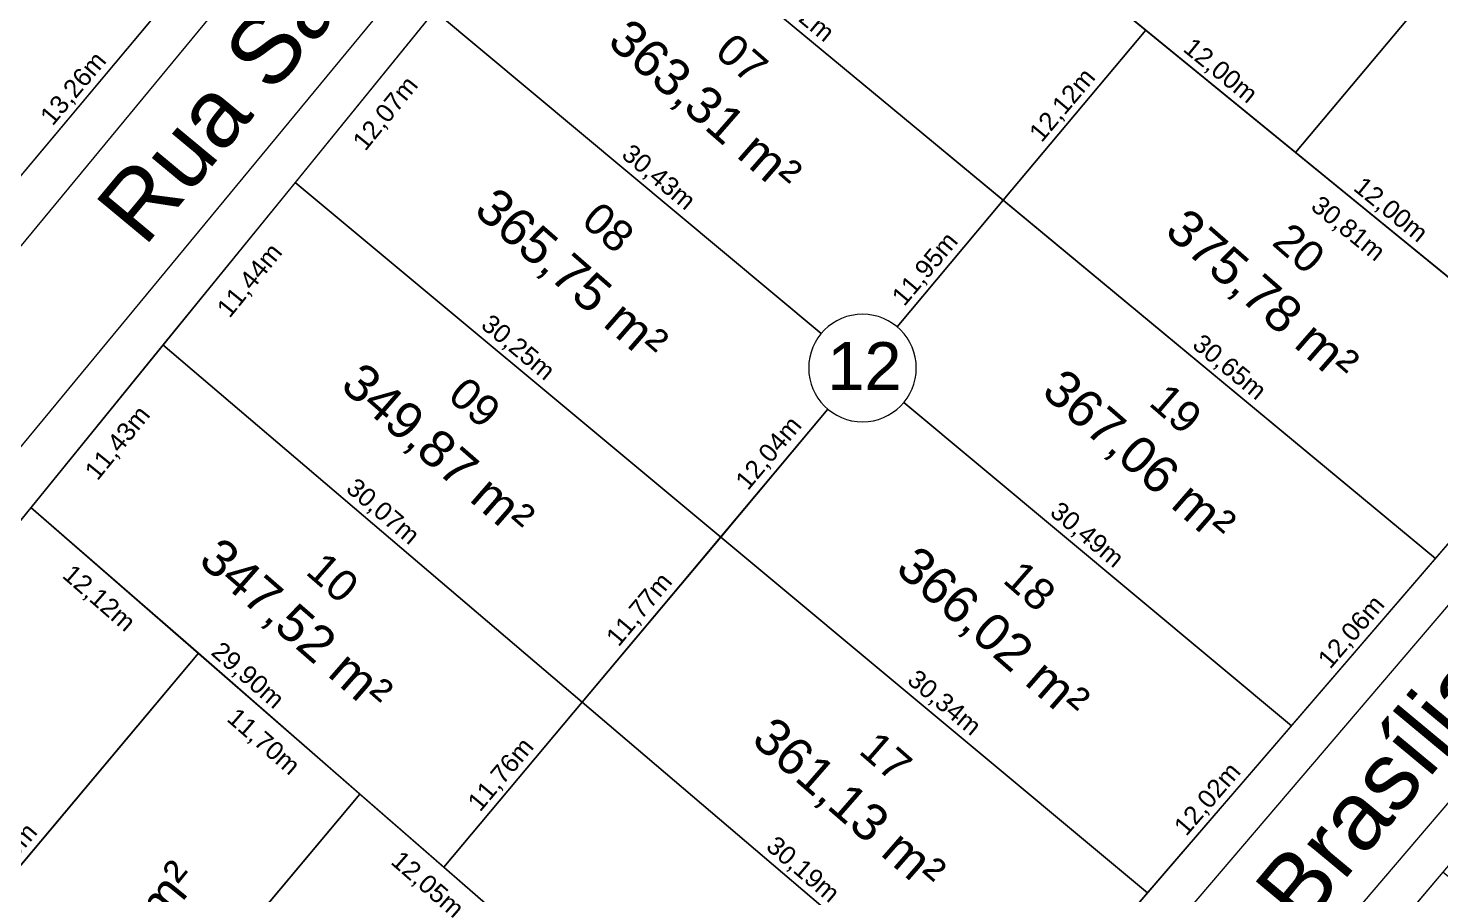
# Model space of a CAD drawing. Header units: metres. Extents: x 3808 to 8215, y 2374 to 6187.
# Drawn here: x 5539.7 to 5616.8, y 3382.6 to 3429.9 of the extents above; entities that cross this region are included whole.
import ezdxf

# ---------------------------------------------------------------- set-up
doc = ezdxf.new("R2010")
doc.units = ezdxf.units.M
for name, color, linetype in [('Areas Lotes', 1, 'Continuous'), ('Calçada', 8, 'Continuous'), ('COTAS', 7, 'Continuous'), ('Lote', 7, 'Continuous'), ('Nome das Ruas', 7, 'Continuous'), ('Nº Lote', 7, 'Continuous'), ('Nº. quadra', 7, 'Continuous'), ('quadras', 7, 'Continuous')]:
    doc.layers.add(name, color=color, linetype=linetype)
doc.styles.add('Arial', font='arial.ttf')
doc.dimstyles.new('Copy(2) of ISO-25', dxfattribs={"dimtxt": 1, "dimasz": 2.5, "dimexe": 1.25, "dimexo": 0.625, "dimgap": 0.2, "dimtad": 1, "dimtoh": 1, "dimlfac": 1, "dimzin": 1, "dimtxsty": 'Arial', "dimblk": 'NONE', "dimcen": 0, "dimse1": 1, "dimse2": 1, "dimsd1": 1, "dimsd2": 1, "dimclrt": 256, "dimaunit": 1, "dimadec": 3, "dimazin": 0, "dimtfac": 1, "dimtmove": 0, "dimatfit": 3, "dimldrblk": 'NONE', "dimfxl": 1, "dimtolj": 1, "dimtzin": 0, "dimarcsym": 0})

# ---------------------------------------------------------------- blocks, each defined once
blk = doc.blocks.new('*D8485')
at = {"layer": 'Defpoints', "color": 0, "linetype": 'Continuous', "transparency": 16777216}
for p in [(5616.885, 3383.798), (5618.614, 3382.336), (5609.16, 3374.667)]:
    blk.add_point(p, dxfattribs=at)
at = {"layer": 'COTAS', "linetype": 'Continuous', "lineweight": 5, "transparency": 16777216, "insert": (5614.14, 3378.287), "char_height": 1, "attachment_point": 5, "rotation": 49.77121, "style": 'Arial'}
blk.add_mtext('\\A1;11,96m', dxfattribs=at)
blk = doc.blocks.new('_None')
blk = doc.blocks.new('*D8541')
at = {"layer": 'Defpoints', "color": 0, "linetype": 'Continuous', "transparency": 16777216}
for p in [(5600.779, 3382.661), (5600.779, 3382.661), (5592.889, 3373.489)]:
    blk.add_point(p, dxfattribs=at)
at = {"layer": 'COTAS', "linetype": 'Continuous', "lineweight": 5, "transparency": 16777216, "insert": (5596.227, 3378.597), "char_height": 1, "attachment_point": 5, "rotation": 49.29538, "style": 'Arial'}
blk.add_mtext('\\A1;12,10m', dxfattribs=at)
blk = doc.blocks.new('*D8542')
at = {"layer": 'Defpoints', "color": 0, "linetype": 'Continuous', "transparency": 16777216}
for p in [(5608.621, 3391.776), (5608.621, 3391.776), (5600.779, 3382.661)]:
    blk.add_point(p, dxfattribs=at)
at = {"layer": 'COTAS', "linetype": 'Continuous', "lineweight": 5, "transparency": 16777216, "insert": (5604.093, 3387.741), "char_height": 1, "attachment_point": 5, "rotation": 49.29538, "style": 'Arial'}
blk.add_mtext('\\A1;12,02m', dxfattribs=at)
blk = doc.blocks.new('*D8543')
at = {"layer": 'Defpoints', "color": 0, "linetype": 'Continuous', "transparency": 16777216}
for p in [(5616.487, 3400.92), (5616.487, 3400.92), (5608.621, 3391.776)]:
    blk.add_point(p, dxfattribs=at)
at = {"layer": 'COTAS', "linetype": 'Continuous', "lineweight": 5, "transparency": 16777216, "insert": (5611.947, 3396.87), "char_height": 1, "attachment_point": 5, "rotation": 49.29538, "style": 'Arial'}
blk.add_mtext('\\A1;12,06m', dxfattribs=at)
blk = doc.blocks.new('*D8544')
at = {"layer": 'Defpoints', "color": 0, "linetype": 'Continuous', "transparency": 16777216}
for p in [(5624.54, 3410.281), (5624.54, 3410.281), (5616.487, 3400.92)]:
    blk.add_point(p, dxfattribs=at)
at = {"layer": 'COTAS', "linetype": 'Continuous', "lineweight": 5, "transparency": 16777216, "insert": (5619.906, 3406.123), "char_height": 1, "attachment_point": 5, "rotation": 49.29538, "style": 'Arial'}
blk.add_mtext('\\A1;12,35m', dxfattribs=at)
blk = doc.blocks.new('*D8546')
at = {"layer": 'Defpoints', "color": 0, "linetype": 'Continuous', "transparency": 16777216}
for p in [(5539.829, 3403.711), (5541.629, 3402.249), (5521.227, 3380.811)]:
    blk.add_point(p, dxfattribs=at)
at = {"layer": 'COTAS', "linetype": 'Continuous', "lineweight": 5, "transparency": 16777216, "insert": (5531.707, 3391.304), "char_height": 1, "attachment_point": 5, "rotation": 50.91347, "style": 'Arial'}
blk.add_mtext('\\A1;29,50m', dxfattribs=at)
blk = doc.blocks.new('*D8547')
at = {"layer": 'Defpoints', "color": 0, "linetype": 'Continuous', "transparency": 16777216}
for p in [(5547.035, 3412.583), (5548.836, 3411.121), (5539.829, 3403.711)]:
    blk.add_point(p, dxfattribs=at)
at = {"layer": 'COTAS', "linetype": 'Continuous', "lineweight": 5, "transparency": 16777216, "insert": (5544.611, 3407.19), "char_height": 1, "attachment_point": 5, "rotation": 50.91347, "style": 'Arial'}
blk.add_mtext('\\A1;11,43m', dxfattribs=at)
blk = doc.blocks.new('*D8548')
at = {"layer": 'Defpoints', "color": 0, "linetype": 'Continuous', "transparency": 16777216}
for p in [(5554.247, 3421.461), (5556.047, 3419.999), (5547.035, 3412.583)]:
    blk.add_point(p, dxfattribs=at)
at = {"layer": 'COTAS', "linetype": 'Continuous', "lineweight": 5, "transparency": 16777216, "insert": (5551.82, 3416.065), "char_height": 1, "attachment_point": 5, "rotation": 50.91347, "style": 'Arial'}
blk.add_mtext('\\A1;11,44m', dxfattribs=at)
blk = doc.blocks.new('*D8549')
at = {"layer": 'Defpoints', "color": 0, "linetype": 'Continuous', "transparency": 16777216}
for p in [(5561.856, 3430.828), (5563.656, 3429.366), (5554.247, 3421.461)]:
    blk.add_point(p, dxfattribs=at)
at = {"layer": 'COTAS', "linetype": 'Continuous', "lineweight": 5, "transparency": 16777216, "insert": (5559.23, 3425.187), "char_height": 1, "attachment_point": 5, "rotation": 50.91347, "style": 'Arial'}
blk.add_mtext('\\A1;12,07m', dxfattribs=at)
blk = doc.blocks.new('*D8558')
at = {"layer": 'Defpoints', "color": 0, "linetype": 'Continuous', "transparency": 16777216}
for p in [(5539.829, 3403.711), (5548.967, 3395.744), (5547.545, 3394.113)]:
    blk.add_point(p, dxfattribs=at)
at = {"layer": 'COTAS', "linetype": 'Continuous', "lineweight": 5, "transparency": 16777216, "insert": (5543.502, 3398.7), "char_height": 1, "attachment_point": 5, "rotation": 318.91496, "style": 'Arial'}
blk.add_mtext('\\A1;12,12m', dxfattribs=at)
blk = doc.blocks.new('*D8559')
at = {"layer": 'Defpoints', "color": 0, "linetype": 'Continuous', "transparency": 16777216}
for p in [(5548.967, 3395.744), (5557.787, 3388.054), (5556.364, 3386.423)]:
    blk.add_point(p, dxfattribs=at)
at = {"layer": 'COTAS', "linetype": 'Continuous', "lineweight": 5, "transparency": 16777216, "insert": (5552.481, 3390.871), "char_height": 1, "attachment_point": 5, "rotation": 318.91496, "style": 'Arial'}
blk.add_mtext('\\A1;11,70m', dxfattribs=at)
blk = doc.blocks.new('*D8560')
at = {"layer": 'Defpoints', "color": 0, "linetype": 'Continuous', "transparency": 16777216}
for p in [(5557.787, 3388.054), (5566.87, 3380.134), (5565.448, 3378.503)]:
    blk.add_point(p, dxfattribs=at)
at = {"layer": 'COTAS', "linetype": 'Continuous', "lineweight": 5, "transparency": 16777216, "insert": (5561.432, 3383.067), "char_height": 1, "attachment_point": 5, "rotation": 318.91496, "style": 'Arial'}
blk.add_mtext('\\A1;12,05m', dxfattribs=at)
blk = doc.blocks.new('*D8563')
at = {"layer": 'Defpoints', "color": 0, "linetype": 'Continuous', "transparency": 16777216}
for p in [(5548.967, 3395.744), (5548.967, 3395.744), (5529.122, 3372.074)]:
    blk.add_point(p, dxfattribs=at)
at = {"layer": 'COTAS', "linetype": 'Continuous', "lineweight": 5, "transparency": 16777216, "insert": (5538.431, 3384.424), "char_height": 1, "attachment_point": 5, "rotation": 50.02218, "style": 'Arial'}
blk.add_mtext('\\A1;30,89m', dxfattribs=at)
blk = doc.blocks.new('*D8564')
at = {"layer": 'Defpoints', "color": 0, "linetype": 'Continuous', "transparency": 16777216}
for p in [(5557.787, 3388.054), (5557.787, 3388.054), (5537.979, 3364.43)]:
    blk.add_point(p, dxfattribs=at)
at = {"layer": 'COTAS', "linetype": 'Continuous', "lineweight": 5, "transparency": 16777216, "insert": (5547.269, 3376.757), "char_height": 1, "attachment_point": 5, "rotation": 50.02218, "style": 'Arial'}
blk.add_mtext('\\A1;30,83m', dxfattribs=at)
blk = doc.blocks.new('*D8567')
at = {"layer": 'Defpoints', "color": 0, "linetype": 'Continuous', "transparency": 16777216}
for p in [(5539.829, 3403.711), (5562.362, 3384.064), (5562.362, 3384.064)]:
    blk.add_point(p, dxfattribs=at)
at = {"layer": 'COTAS', "linetype": 'Continuous', "lineweight": 5, "transparency": 16777216, "insert": (5551.622, 3394.492), "char_height": 1, "attachment_point": 5, "rotation": 318.91496, "style": 'Arial'}
blk.add_mtext('\\A1;29,90m', dxfattribs=at)
blk = doc.blocks.new('*D8568')
at = {"layer": 'Defpoints', "color": 0, "linetype": 'Continuous', "transparency": 16777216}
for p in [(5562.362, 3384.064), (5585.004, 3364.323), (5585.004, 3364.323)]:
    blk.add_point(p, dxfattribs=at)
at = {"layer": 'COTAS', "linetype": 'Continuous', "lineweight": 5, "transparency": 16777216, "insert": (5574.209, 3374.798), "char_height": 1, "attachment_point": 5, "rotation": 318.91496, "style": 'Arial'}
blk.add_mtext('\\A1;30,04m', dxfattribs=at)
blk = doc.blocks.new('*D8569')
at = {"layer": 'Defpoints', "color": 0, "linetype": 'Continuous', "transparency": 16777216}
for p in [(5569.917, 3393.074), (5569.917, 3393.074), (5592.889, 3373.489)]:
    blk.add_point(p, dxfattribs=at)
at = {"layer": 'COTAS', "linetype": 'Continuous', "lineweight": 5, "transparency": 16777216, "insert": (5581.922, 3383.891), "char_height": 1, "attachment_point": 5, "rotation": 319.5489, "style": 'Arial'}
blk.add_mtext('\\A1;30,19m', dxfattribs=at)
blk = doc.blocks.new('*D8570')
at = {"layer": 'Defpoints', "color": 0, "linetype": 'Continuous', "transparency": 16777216}
for p in [(5547.035, 3412.583), (5569.917, 3393.074), (5569.917, 3393.074)]:
    blk.add_point(p, dxfattribs=at)
at = {"layer": 'COTAS', "linetype": 'Continuous', "lineweight": 5, "transparency": 16777216, "insert": (5558.996, 3403.438), "char_height": 1, "attachment_point": 5, "rotation": 319.5489, "style": 'Arial'}
blk.add_mtext('\\A1;30,07m', dxfattribs=at)
blk = doc.blocks.new('*D8571')
at = {"layer": 'Defpoints', "color": 0, "linetype": 'Continuous', "transparency": 16777216}
for p in [(5554.247, 3421.461), (5577.477, 3402.091), (5577.477, 3402.091)]:
    blk.add_point(p, dxfattribs=at)
at = {"layer": 'COTAS', "linetype": 'Continuous', "lineweight": 5, "transparency": 16777216, "insert": (5566.375, 3412.392), "char_height": 1, "attachment_point": 5, "rotation": 320.17718, "style": 'Arial'}
blk.add_mtext('\\A1;30,25m', dxfattribs=at)
blk = doc.blocks.new('*D8572')
at = {"layer": 'Defpoints', "color": 0, "linetype": 'Continuous', "transparency": 16777216}
for p in [(5561.856, 3430.828), (5585.215, 3411.321), (5585.215, 3411.321)]:
    blk.add_point(p, dxfattribs=at)
at = {"layer": 'COTAS', "linetype": 'Continuous', "lineweight": 5, "transparency": 16777216, "insert": (5574.049, 3421.689), "char_height": 1, "attachment_point": 5, "rotation": 320.13606, "style": 'Arial'}
blk.add_mtext('\\A1;30,43m', dxfattribs=at)
blk = doc.blocks.new('*D8573')
at = {"layer": 'Defpoints', "color": 0, "linetype": 'Continuous', "transparency": 16777216}
for p in [(5569.327, 3440.026), (5592.896, 3420.482), (5592.896, 3420.482)]:
    blk.add_point(p, dxfattribs=at)
at = {"layer": 'COTAS', "linetype": 'Continuous', "lineweight": 5, "transparency": 16777216, "insert": (5581.623, 3430.87), "char_height": 1, "attachment_point": 5, "rotation": 320.334, "style": 'Arial'}
blk.add_mtext('\\A1;30,62m', dxfattribs=at)
blk = doc.blocks.new('*D8574')
at = {"layer": 'Defpoints', "color": 0, "linetype": 'Continuous', "transparency": 16777216}
for p in [(5576.821, 3449.252), (5600.681, 3429.766), (5599.287, 3428.06)]:
    blk.add_point(p, dxfattribs=at)
at = {"layer": 'COTAS', "linetype": 'Continuous', "lineweight": 5, "transparency": 16777216, "insert": (5587.864, 3438.424), "char_height": 1, "attachment_point": 5, "rotation": 320.76169, "style": 'Arial'}
blk.add_mtext('\\A1;30,81m', dxfattribs=at)
blk = doc.blocks.new('*D8575')
at = {"layer": 'Defpoints', "color": 0, "linetype": 'Continuous', "transparency": 16777216}
for p in [(5577.477, 3402.091), (5600.779, 3382.661), (5600.779, 3382.661)]:
    blk.add_point(p, dxfattribs=at)
at = {"layer": 'COTAS', "linetype": 'Continuous', "lineweight": 5, "transparency": 16777216, "insert": (5589.641, 3392.991), "char_height": 1, "attachment_point": 5, "rotation": 320.17718, "style": 'Arial'}
blk.add_mtext('\\A1;30,34m', dxfattribs=at)
blk = doc.blocks.new('*D8576')
at = {"layer": 'Defpoints', "color": 0, "linetype": 'Continuous', "transparency": 16777216}
for p in [(5585.215, 3411.321), (5608.621, 3391.776), (5608.621, 3391.776)]:
    blk.add_point(p, dxfattribs=at)
at = {"layer": 'COTAS', "linetype": 'Continuous', "lineweight": 5, "transparency": 16777216, "insert": (5597.431, 3402.163), "char_height": 1, "attachment_point": 5, "rotation": 320.13606, "style": 'Arial'}
blk.add_mtext('\\A1;30,49m', dxfattribs=at)
blk = doc.blocks.new('*D8577')
at = {"layer": 'Defpoints', "color": 0, "linetype": 'Continuous', "transparency": 16777216}
for p in [(5592.896, 3420.482), (5616.487, 3400.92), (5616.487, 3400.92)]:
    blk.add_point(p, dxfattribs=at)
at = {"layer": 'COTAS', "linetype": 'Continuous', "lineweight": 5, "transparency": 16777216, "insert": (5605.203, 3411.317), "char_height": 1, "attachment_point": 5, "rotation": 320.334, "style": 'Arial'}
blk.add_mtext('\\A1;30,65m', dxfattribs=at)
blk = doc.blocks.new('*D8578')
at = {"layer": 'Defpoints', "color": 0, "linetype": 'Continuous', "transparency": 16777216}
for p in [(5600.681, 3429.766), (5624.54, 3410.281), (5623.103, 3408.521)]:
    blk.add_point(p, dxfattribs=at)
at = {"layer": 'COTAS', "linetype": 'Continuous', "lineweight": 5, "transparency": 16777216, "insert": (5611.68, 3418.884), "char_height": 1, "attachment_point": 5, "rotation": 320.76169, "style": 'Arial'}
blk.add_mtext('\\A1;30,81m', dxfattribs=at)
blk = doc.blocks.new('*D8579')
at = {"layer": 'Defpoints', "color": 0, "linetype": 'Continuous', "transparency": 16777216}
for p in [(5569.917, 3393.074), (5569.917, 3393.074), (5562.362, 3384.064)]:
    blk.add_point(p, dxfattribs=at)
at = {"layer": 'COTAS', "linetype": 'Continuous', "lineweight": 5, "transparency": 16777216, "insert": (5565.526, 3389.084), "char_height": 1, "attachment_point": 5, "rotation": 50.02218, "style": 'Arial'}
blk.add_mtext('\\A1;11,76m', dxfattribs=at)
blk = doc.blocks.new('*D8580')
at = {"layer": 'Defpoints', "color": 0, "linetype": 'Continuous', "transparency": 16777216}
for p in [(5577.477, 3402.091), (5577.477, 3402.091), (5569.917, 3393.074)]:
    blk.add_point(p, dxfattribs=at)
at = {"layer": 'COTAS', "linetype": 'Continuous', "lineweight": 5, "transparency": 16777216, "insert": (5573.083, 3398.098), "char_height": 1, "attachment_point": 5, "rotation": 50.02218, "style": 'Arial'}
blk.add_mtext('\\A1;11,77m', dxfattribs=at)
blk = doc.blocks.new('*D8581')
at = {"layer": 'Defpoints', "color": 0, "linetype": 'Continuous', "transparency": 16777216}
for p in [(5584.628, 3410.735), (5584.628, 3410.735), (5576.89, 3401.505)]:
    blk.add_point(p, dxfattribs=at)
at = {"layer": 'COTAS', "linetype": 'Continuous', "lineweight": 5, "transparency": 16777216, "insert": (5580.145, 3406.634), "char_height": 1, "attachment_point": 5, "rotation": 50.02218, "style": 'Arial'}
blk.add_mtext('\\A1;12,04m', dxfattribs=at)
blk = doc.blocks.new('*D8582')
at = {"layer": 'Defpoints', "color": 0, "linetype": 'Continuous', "transparency": 16777216}
for p in [(5593.131, 3420.756), (5593.131, 3420.756), (5585.45, 3411.595)]:
    blk.add_point(p, dxfattribs=at)
at = {"layer": 'COTAS', "linetype": 'Continuous', "lineweight": 5, "transparency": 16777216, "insert": (5588.677, 3416.69), "char_height": 1, "attachment_point": 5, "rotation": 50.02218, "style": 'Arial'}
blk.add_mtext('\\A1;11,95m', dxfattribs=at)
blk = doc.blocks.new('*D8583')
at = {"layer": 'Defpoints', "color": 0, "linetype": 'Continuous', "transparency": 16777216}
for p in [(5600.681, 3429.766), (5600.681, 3429.766), (5592.896, 3420.482)]:
    blk.add_point(p, dxfattribs=at)
at = {"layer": 'COTAS', "linetype": 'Continuous', "lineweight": 5, "transparency": 16777216, "insert": (5596.175, 3425.639), "char_height": 1, "attachment_point": 5, "rotation": 50.02218, "style": 'Arial'}
blk.add_mtext('\\A1;12,12m', dxfattribs=at)
blk = doc.blocks.new('*D8586')
at = {"layer": 'Defpoints', "color": 0, "linetype": 'Continuous', "transparency": 16777216}
for p in [(5599.559, 3430.683), (5608.854, 3423.091), (5608.854, 3423.091)]:
    blk.add_point(p, dxfattribs=at)
at = {"layer": 'COTAS', "linetype": 'Continuous', "lineweight": 5, "transparency": 16777216, "insert": (5604.713, 3427.507), "char_height": 1, "attachment_point": 5, "rotation": 320.76169, "style": 'Arial'}
blk.add_mtext('\\A1;12,00m', dxfattribs=at)
blk = doc.blocks.new('*D8587')
at = {"layer": 'Defpoints', "color": 0, "linetype": 'Continuous', "transparency": 16777216}
for p in [(5608.854, 3423.091), (5618.149, 3415.5), (5618.149, 3415.5)]:
    blk.add_point(p, dxfattribs=at)
at = {"layer": 'COTAS', "linetype": 'Continuous', "lineweight": 5, "transparency": 16777216, "insert": (5614.008, 3419.916), "char_height": 1, "attachment_point": 5, "rotation": 320.76169, "style": 'Arial'}
blk.add_mtext('\\A1;12,00m', dxfattribs=at)
blk = doc.blocks.new('*D8591')
at = {"layer": 'Defpoints', "color": 0, "linetype": 'Continuous', "transparency": 16777216}
for p in [(5627.653, 3445.514), (5627.653, 3445.514), (5608.854, 3423.091)]:
    blk.add_point(p, dxfattribs=at)
at = {"layer": 'COTAS', "linetype": 'Continuous', "lineweight": 5, "transparency": 16777216, "insert": (5617.64, 3434.817), "char_height": 1, "attachment_point": 5, "rotation": 50.02218, "style": 'Arial'}
blk.add_mtext('\\A1;29,26m', dxfattribs=at)
blk = doc.blocks.new('*D8597')
at = {"layer": 'Defpoints', "color": 0, "linetype": 'Continuous', "transparency": 16777216}
for p in [(5547.072, 3431.109), (5547.072, 3431.109), (5538.545, 3420.948)]:
    blk.add_point(p, dxfattribs=at)
at = {"layer": 'COTAS', "linetype": 'Continuous', "lineweight": 5, "transparency": 16777216, "insert": (5542.195, 3426.544), "char_height": 1, "attachment_point": 5, "rotation": 49.99828, "style": 'Arial'}
blk.add_mtext('\\A1;13,26m', dxfattribs=at)

msp = doc.modelspace()

# ---------------------------------------------------------------- linework, layer by layer
at = {"layer": 'Calçada', "linetype": 'Continuous', "lineweight": 5}
for p, q in [((5522.281, 3386.433), (5589.677, 3468.065)), ((5641.099, 3426.41), (5570.134, 3343.223))]:
    msp.add_line(p, q, dxfattribs=at)
at = {"layer": 'Calçada', "linetype": 'Continuous', "lineweight": 5, "flags": 128}
for points in [[(5511.96, 3385.073, -0.413992), (5509.847, 3384.896), (5505.476, 3388.589), (5466.13, 3421.62), (5462.136, 3424.962, -0.414163), (5461.948, 3427.075), (5465.646, 3431.495), (5536.483, 3515.146), (5540.646, 3520.44, -0.412419), (5542.745, 3520.697), (5547.132, 3517.291), (5585.234, 3485.507), (5589.975, 3481.314, -0.412334), (5590.111, 3479.204), (5584.341, 3472.596), (5516.91, 3390.923), (5511.96, 3385.073)], [(5641.306, 3274.379, 0.420117), (5643.439, 3274.589), (5649.558, 3282.197), (5717.375, 3362.506), (5722.099, 3368.068, 0.425592), (5721.882, 3370.219), (5716.399, 3374.523), (5657.026, 3424.348), (5653.309, 3427.508, 0.410605), (5651.207, 3427.351), (5646.4, 3421.838), (5575.495, 3338.722), (5572.059, 3334.562, 0.415308), (5572.265, 3332.447), (5575.977, 3329.404), (5637.175, 3277.841), (5641.306, 3274.379)]]:
    msp.add_lwpolyline(points, format="xyb", dxfattribs=at)
at = {"layer": 'Lote', "linetype": 'Continuous', "lineweight": 5}
for p, q in [((5624.54, 3410.281), (5576.821, 3449.252)), ((5608.854, 3423.091), (5627.653, 3445.514)), ((5569.327, 3440.026), (5616.487, 3400.92)), ((5582.961, 3413.204), (5561.856, 3430.828)), ((5587.103, 3413.572), (5600.681, 3429.766)), ((5600.779, 3382.661), (5554.247, 3421.461)), ((5592.889, 3373.489), (5547.035, 3412.583)), ((5608.621, 3391.776), (5587.47, 3409.438)), ((5562.362, 3384.064), (5583.328, 3409.07)), ((5585.004, 3364.323), (5539.829, 3403.711)), ((5529.122, 3372.074), (5548.967, 3395.744)), ((5537.979, 3364.43), (5557.787, 3388.054))]:
    msp.add_line(p, q, dxfattribs=at)
at = {"layer": 'Lote', "linetype": 'Continuous', "lineweight": 5, "flags": 128}
for points in [[(5599.559, 3430.683), (5608.854, 3423.091), (5627.653, 3445.514), (5618.497, 3453.27)], [(5515.778, 3440.518), (5538.545, 3420.948), (5547.072, 3431.109), (5523.995, 3450.415)], [(5576.821, 3449.252), (5569.327, 3440.026), (5592.896, 3420.482), (5600.681, 3429.766)], [(5608.854, 3423.091), (5618.149, 3415.5), (5636.81, 3437.758), (5627.653, 3445.514)], [(5600.681, 3429.766), (5592.896, 3420.482), (5616.487, 3400.92), (5624.54, 3410.281)], [(5569.917, 3393.074), (5577.477, 3402.091), (5554.247, 3421.461), (5547.035, 3412.583)], [(5547.035, 3412.583), (5539.829, 3403.711), (5562.362, 3384.064), (5569.917, 3393.074)], [(5569.917, 3393.074), (5592.889, 3373.489), (5600.779, 3382.661), (5577.477, 3402.091)], [(5529.122, 3372.074), (5537.979, 3364.43), (5557.787, 3388.054), (5548.967, 3395.744)], [(5569.917, 3393.074), (5562.362, 3384.064), (5585.004, 3364.323), (5592.889, 3373.489)], [(5566.87, 3380.134), (5557.787, 3388.054), (5537.979, 3364.43), (5547.101, 3356.556)]]:
    msp.add_lwpolyline(points, close=True, dxfattribs=at)
for points in [[(5587.103, 3413.572), (5592.896, 3420.482), (5569.327, 3440.026), (5561.856, 3430.828), (5582.961, 3413.204)], [(5582.961, 3413.204), (5561.856, 3430.828), (5554.247, 3421.461), (5577.477, 3402.091), (5583.328, 3409.07)], [(5587.47, 3409.438), (5608.621, 3391.776), (5616.487, 3400.92), (5592.896, 3420.482), (5587.103, 3413.572)], [(5583.328, 3409.07), (5577.477, 3402.091), (5600.779, 3382.661), (5608.621, 3391.776), (5587.47, 3409.438)], [(5647.753, 3358.278), (5616.885, 3383.798), (5609.16, 3374.667), (5642.51, 3347.356), (5648.141, 3354.145)]]:
    msp.add_lwpolyline(points, dxfattribs=at)
msp.add_lwpolyline([(5521.227, 3380.811, 0.405493), (5521.411, 3378.729), (5529.122, 3372.074), (5548.967, 3395.744), (5539.829, 3403.711)], format="xyb", close=True, dxfattribs=at)
at = {"layer": 'Nº. quadra', "lineweight": 5}
for start, end in [(0, 180), (180, 0)]:
    msp.add_arc((5585.215, 3411.321), 2.937, start, end, dxfattribs=at)
at = {"layer": 'quadras', "linetype": 'Continuous', "lineweight": 5}
for p, q in [((5511.678, 3388.931), (5586.896, 3478.567)), ((5594.776, 3471.356), (5521.227, 3380.811)), ((5565.998, 3342.231), (5642.4, 3431.042)), ((5650.666, 3423.731), (5575.358, 3334.707))]:
    msp.add_line(p, q, dxfattribs=at)

# ---------------------------------------------------------------- texts
at = {"layer": 'Areas Lotes', "color": 1, "lineweight": 5, "style": 'Arial'}
for s, rotation, p in [('363,31 m²', 318.90341, (5571.224, 3429.032)), ('365,75 m²', 318.90341, (5563.934, 3419.815)), ('375,78 m²', 318.90341, (5601.637, 3418.677)), ('349,87 m²', 318.90341, (5556.644, 3410.256)), ('367,06 m²', 318.90341, (5594.916, 3409.915)), ('347,52 m²', 318.90341, (5548.899, 3400.697)), ('366,02 m²', 318.90341, (5586.943, 3400.242)), ('361,13 m²', 318.90341, (5579.083, 3390.911)), ('361,01 m²', 50.94257, (5541.104, 3373.537))]:
    msp.add_text(s, height=2.0071, rotation=rotation, dxfattribs=at).set_placement(p)
at = {"layer": 'Nome das Ruas', "lineweight": 5, "style": 'Arial'}
for s, p in [('Rua Salvador', (5546.013, 3417.871, 190.804)), ('Rua Brasília', (5602.3, 3372.249, 190.804))]:
    msp.add_text(s, height=3.68425, rotation=50.27315, dxfattribs=at).set_placement(p)
at = {"layer": 'Nº Lote', "lineweight": 5, "style": 'Arial'}
for s, p in [('07', (5577.082, 3428.453, 1.156)), ('08', (5569.792, 3419.236, 1.156)), ('20', (5607.495, 3418.098, 1.156)), ('09', (5562.502, 3409.677, 1.156)), ('19', (5600.774, 3409.336, 1.156)), ('10', (5554.756, 3400.118, 1.156)), ('18', (5592.801, 3399.663, 1.156)), ('17', (5584.941, 3390.332, 1.156))]:
    msp.add_text(s, height=1.706, rotation=318.90341, dxfattribs=at).set_placement(p)
at = {"layer": 'Nº. quadra', "lineweight": 5, "style": 'Arial'}
msp.add_text('12', height=2.6083, dxfattribs=at).set_placement((5583.295, 3410.125))

# ---------------------------------------------------------------- dimensions: what is measured, and where the dimension line sits
at = {"layer": 'COTAS', "linetype": 'Continuous', "lineweight": 5}
for p1, p2, distance, picture, middle in [((5576.821, 3449.252), (5600.681, 3429.766), -2.203, '*D8574', (5587.864, 3438.424)), ((5608.854, 3423.091), (5627.653, 3445.514), 0, '*D8591', (5617.64, 3434.817)), ((5569.327, 3440.026), (5592.896, 3420.482), 0, '*D8573', (5581.623, 3430.87)), ((5561.856, 3430.828), (5585.215, 3411.321), 0, '*D8572', (5574.049, 3421.689)), ((5600.6806, 3429.7663), (5624.5399, 3410.2806), -2.2719, '*D8578', (5611.6798, 3418.8842)), ((5554.247, 3421.461), (5577.477, 3402.091), 0, '*D8571', (5566.375, 3412.392)), ((5592.896, 3420.482), (5616.487, 3400.92), 0, '*D8577', (5605.203, 3411.317)), ((5547.035, 3412.583), (5569.917, 3393.074), 0, '*D8570', (5558.996, 3403.438)), ((5585.215, 3411.321), (5608.621, 3391.776), 0, '*D8576', (5597.431, 3402.163)), ((5521.227, 3380.811), (5539.829, 3403.711), -2.319, '*D8546', (5531.707, 3391.304)), ((5539.829, 3403.711), (5548.967, 3395.744), -2.164, '*D8558', (5543.502, 3398.7)), ((5539.829, 3403.711), (5562.362, 3384.064), 0, '*D8567', (5551.622, 3394.492)), ((5577.477, 3402.091), (5600.779, 3382.661), 0, '*D8575', (5589.641, 3392.991)), ((5529.122, 3372.074), (5548.967, 3395.744), 0, '*D8563', (5538.431, 3384.424)), ((5562.362, 3384.064), (5569.917, 3393.074), 0, '*D8579', (5565.526, 3389.084)), ((5592.889, 3373.489), (5569.917, 3393.074), 0, '*D8569', (5581.922, 3383.891)), ((5537.979, 3364.43), (5557.787, 3388.054), 0, '*D8564', (5547.269, 3376.757)), ((5562.362, 3384.064), (5585.004, 3364.323), 0, '*D8568', (5574.209, 3374.798))]:
    dim = msp.add_aligned_dim(p1=p1, p2=p2, distance=distance, dimstyle='Copy(2) of ISO-25', override={"dimpost": 'm'}, dxfattribs=at)
    dim.commit()
    dim.dimension.update_dxf_attribs({"geometry": picture, "text_midpoint": middle})
for base, p1, p2, angle, picture, middle in [((5547.072, 3431.109), (5538.545, 3420.948), (5547.072, 3431.109), 229.99828, '*D8597', (5542.195, 3426.544)), ((5563.656, 3429.366), (5554.247, 3421.461), (5561.856, 3430.828), 230.91347, '*D8549', (5559.23, 3425.187)), ((5608.854, 3423.091), (5599.559, 3430.683), (5608.854, 3423.091), 140.76169, '*D8586', (5604.713, 3427.507)), ((5600.681, 3429.766), (5592.896, 3420.482), (5600.681, 3429.766), 230.02218, '*D8583', (5596.175, 3425.639)), ((5618.149, 3415.5), (5608.854, 3423.091), (5618.149, 3415.5), 140.76169, '*D8587', (5614.008, 3419.916)), ((5556.047, 3419.999), (5547.035, 3412.583), (5554.247, 3421.461), 230.91347, '*D8548', (5551.82, 3416.065)), ((5593.131, 3420.756), (5585.45, 3411.595), (5593.131, 3420.756), 230.02218, '*D8582', (5588.677, 3416.69)), ((5548.836, 3411.121), (5539.829, 3403.711), (5547.035, 3412.583), 230.91347, '*D8547', (5544.611, 3407.19)), ((5584.628, 3410.735), (5576.89, 3401.505), (5584.628, 3410.735), 230.02218, '*D8581', (5580.145, 3406.634)), ((5624.54, 3410.281), (5616.487, 3400.92), (5624.54, 3410.281), 229.29538, '*D8544', (5619.906, 3406.123)), ((5577.477, 3402.091), (5569.917, 3393.074), (5577.477, 3402.091), 230.02218, '*D8580', (5573.083, 3398.098)), ((5616.487, 3400.92), (5608.621, 3391.776), (5616.487, 3400.92), 229.29538, '*D8543', (5611.947, 3396.87)), ((5556.364, 3386.423), (5548.967, 3395.744), (5557.787, 3388.054), 138.91496, '*D8559', (5552.481, 3390.871)), ((5608.621, 3391.776), (5600.779, 3382.661), (5608.621, 3391.776), 229.29538, '*D8542', (5604.093, 3387.741)), ((5565.448, 3378.503), (5557.787, 3388.054), (5566.87, 3380.134), 138.91496, '*D8560', (5561.432, 3383.067)), ((5618.614, 3382.336), (5609.16, 3374.667), (5616.885, 3383.798), 229.77121, '*D8485', (5614.14, 3378.287)), ((5600.779, 3382.661), (5592.889, 3373.489), (5600.779, 3382.661), 229.29538, '*D8541', (5596.227, 3378.597))]:
    dim = msp.add_linear_dim(base=base, p1=p1, p2=p2, angle=angle, dimstyle='Copy(2) of ISO-25', override={"dimpost": 'm', "dimtmove": 1}, dxfattribs=at)
    dim.commit()
    dim.dimension.update_dxf_attribs({"geometry": picture, "text_midpoint": middle})

doc.saveas('drawing.dxf')
